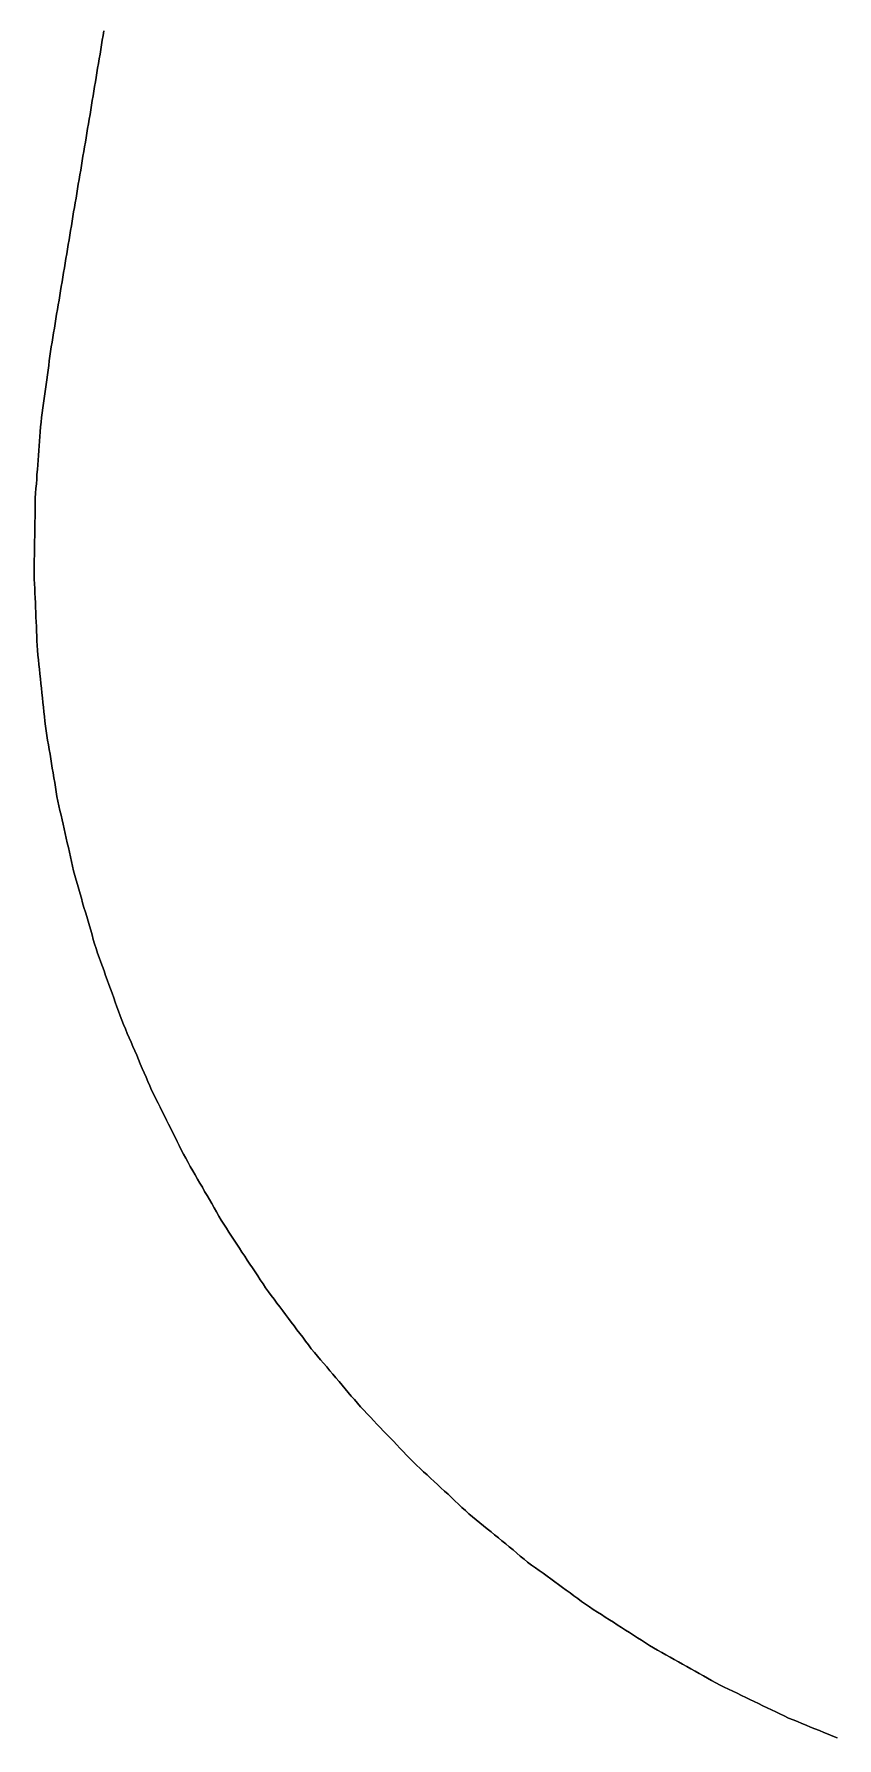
# Model space of a CAD drawing. Header units: millimetres. Extents: x -163 to 163, y 0 to 90.
# Drawn here: x -163.47 to -158.12, y 0.6 to 11.95 of the extents above; entities that cross this region are included whole.
import ezdxf

# ---------------------------------------------------------------- set-up
doc = ezdxf.new("R2010")
doc.units = ezdxf.units.MM

msp = doc.modelspace()

# ---------------------------------------------------------------- linework, layer by layer
for points in [[(-163.006, 11.967), (-163.011, 11.936), (-163.016, 11.905), (-163.021, 11.874), (-163.026, 11.843), (-163.031, 11.812), (-163.036, 11.781), (-163.042, 11.75), (-163.047, 11.719), (-163.052, 11.688), (-163.057, 11.657), (-163.062, 11.627), (-163.067, 11.596), (-163.073, 11.565), (-163.078, 11.534), (-163.083, 11.503), (-163.088, 11.472), (-163.093, 11.441), (-163.098, 11.41), (-163.103, 11.379), (-163.109, 11.348), (-163.114, 11.317), (-163.119, 11.286), (-163.124, 11.255), (-163.129, 11.225), (-163.134, 11.194), (-163.14, 11.163), (-163.145, 11.132), (-163.15, 11.101), (-163.155, 11.07), (-163.16, 11.039), (-163.165, 11.008), (-163.17, 10.977), (-163.176, 10.946), (-163.181, 10.915), (-163.186, 10.884), (-163.191, 10.853), (-163.196, 10.823), (-163.201, 10.792), (-163.207, 10.761), (-163.212, 10.73), (-163.217, 10.699), (-163.222, 10.668), (-163.227, 10.637), (-163.232, 10.606), (-163.237, 10.575), (-163.243, 10.544), (-163.248, 10.513), (-163.253, 10.482), (-163.258, 10.451), (-163.263, 10.421), (-163.268, 10.39), (-163.274, 10.359), (-163.279, 10.328), (-163.284, 10.297), (-163.289, 10.266), (-163.294, 10.235), (-163.299, 10.204), (-163.304, 10.173), (-163.31, 10.142), (-163.315, 10.111), (-163.32, 10.08), (-163.325, 10.049), (-163.33, 10.019), (-163.335, 9.988), (-163.341, 9.957), (-163.346, 9.926), (-163.351, 9.895), (-163.356, 9.864), (-163.351, 9.895), (-163.346, 9.926), (-163.341, 9.957), (-163.335, 9.988), (-163.33, 10.019), (-163.325, 10.049), (-163.32, 10.08), (-163.315, 10.111), (-163.31, 10.142), (-163.304, 10.173), (-163.299, 10.204), (-163.294, 10.235), (-163.289, 10.266), (-163.284, 10.297), (-163.279, 10.328), (-163.274, 10.359), (-163.268, 10.39), (-163.263, 10.421), (-163.258, 10.451), (-163.253, 10.482), (-163.248, 10.513), (-163.243, 10.544), (-163.237, 10.575), (-163.232, 10.606), (-163.227, 10.637), (-163.222, 10.668), (-163.217, 10.699), (-163.212, 10.73), (-163.207, 10.761), (-163.201, 10.792), (-163.196, 10.823), (-163.191, 10.853), (-163.186, 10.884), (-163.181, 10.915), (-163.176, 10.946), (-163.17, 10.977), (-163.165, 11.008), (-163.16, 11.039), (-163.155, 11.07), (-163.15, 11.101), (-163.145, 11.132), (-163.14, 11.163), (-163.134, 11.194), (-163.129, 11.225), (-163.124, 11.255), (-163.119, 11.286), (-163.114, 11.317), (-163.109, 11.348), (-163.103, 11.379), (-163.098, 11.41), (-163.093, 11.441), (-163.088, 11.472), (-163.083, 11.503), (-163.078, 11.534), (-163.073, 11.565), (-163.067, 11.596), (-163.062, 11.627), (-163.057, 11.657), (-163.052, 11.688), (-163.047, 11.719), (-163.042, 11.75), (-163.036, 11.781), (-163.031, 11.812), (-163.026, 11.843), (-163.021, 11.874), (-163.016, 11.905), (-163.011, 11.936), (-163.006, 11.967)], [(-158.124, 0.601), (-158.153, 0.613), (-158.183, 0.625), (-158.212, 0.637), (-158.241, 0.649), (-158.271, 0.661), (-158.3, 0.673), (-158.329, 0.685), (-158.359, 0.697), (-158.388, 0.709), (-158.417, 0.721), (-158.447, 0.733), (-158.475, 0.747), (-158.504, 0.76), (-158.532, 0.774), (-158.561, 0.788), (-158.589, 0.802), (-158.618, 0.815), (-158.647, 0.829), (-158.675, 0.843), (-158.704, 0.857), (-158.732, 0.87), (-158.761, 0.884), (-158.789, 0.898), (-158.818, 0.912), (-158.846, 0.925), (-158.875, 0.939), (-158.903, 0.953), (-158.931, 0.968), (-158.959, 0.984), (-158.986, 0.999), (-159.014, 1.015), (-159.042, 1.03), (-159.069, 1.046), (-159.097, 1.061), (-159.125, 1.076), (-159.153, 1.092), (-159.18, 1.107), (-159.208, 1.123), (-159.236, 1.138), (-159.263, 1.154), (-159.291, 1.169), (-159.319, 1.184), (-159.346, 1.2), (-159.373, 1.217), (-159.4, 1.234), (-159.426, 1.251), (-159.453, 1.268), (-159.48, 1.285), (-159.506, 1.302), (-159.533, 1.319), (-159.56, 1.336), (-159.587, 1.353), (-159.613, 1.371), (-159.64, 1.388), (-159.667, 1.405), (-159.693, 1.422), (-159.72, 1.439), (-159.747, 1.456), (-159.773, 1.473), (-159.799, 1.492), (-159.825, 1.51), (-159.85, 1.529), (-159.876, 1.547), (-159.902, 1.566), (-159.927, 1.585), (-159.953, 1.603), (-159.979, 1.622), (-160.004, 1.641), (-160.03, 1.659), (-160.055, 1.678), (-160.081, 1.697), (-160.107, 1.715), (-160.132, 1.734), (-160.158, 1.752), (-160.184, 1.771), (-160.208, 1.791), (-160.233, 1.811), (-160.257, 1.831), (-160.281, 1.852), (-160.306, 1.872), (-160.33, 1.892), (-160.355, 1.912), (-160.379, 1.932), (-160.404, 1.952), (-160.428, 1.972), (-160.453, 1.992), (-160.477, 2.013), (-160.502, 2.033), (-160.526, 2.053), (-160.551, 2.073), (-160.575, 2.093), (-160.598, 2.115), (-160.622, 2.136), (-160.645, 2.158), (-160.668, 2.179), (-160.691, 2.201), (-160.714, 2.223), (-160.738, 2.244), (-160.761, 2.266), (-160.784, 2.287), (-160.807, 2.309), (-160.831, 2.33), (-160.854, 2.352), (-160.877, 2.373), (-160.9, 2.395), (-160.923, 2.417), (-160.947, 2.438), (-160.969, 2.461), (-160.99, 2.484), (-161.012, 2.507), (-161.034, 2.53), (-161.056, 2.553), (-161.078, 2.576), (-161.1, 2.598), (-161.122, 2.621), (-161.144, 2.644), (-161.166, 2.667), (-161.188, 2.69), (-161.209, 2.713), (-161.231, 2.736), (-161.253, 2.759), (-161.275, 2.782), (-161.297, 2.805), (-161.317, 2.829), (-161.338, 2.853), (-161.358, 2.877), (-161.379, 2.901), (-161.399, 2.926), (-161.42, 2.95), (-161.44, 2.974), (-161.461, 2.998), (-161.481, 3.022), (-161.502, 3.046), (-161.522, 3.071), (-161.543, 3.095), (-161.563, 3.119), (-161.584, 3.143), (-161.604, 3.167), (-161.625, 3.192), (-161.644, 3.217), (-161.663, 3.242), (-161.682, 3.268), (-161.701, 3.293), (-161.72, 3.318), (-161.739, 3.344), (-161.758, 3.369), (-161.777, 3.394), (-161.796, 3.42), (-161.815, 3.445), (-161.834, 3.471), (-161.853, 3.496), (-161.872, 3.521), (-161.891, 3.547), (-161.91, 3.572), (-161.929, 3.597), (-161.946, 3.624), (-161.964, 3.65), (-161.981, 3.677), (-161.998, 3.703), (-162.016, 3.73), (-162.033, 3.756), (-162.051, 3.782), (-162.068, 3.809), (-162.086, 3.835), (-162.103, 3.862), (-162.121, 3.888), (-162.138, 3.915), (-162.156, 3.941), (-162.173, 3.968), (-162.19, 3.994), (-162.208, 4.021), (-162.224, 4.048), (-162.24, 4.075), (-162.255, 4.103), (-162.271, 4.13), (-162.287, 4.158), (-162.303, 4.185), (-162.319, 4.213), (-162.335, 4.24), (-162.35, 4.268), (-162.366, 4.295), (-162.382, 4.322), (-162.398, 4.35), (-162.414, 4.377), (-162.43, 4.405), (-162.445, 4.432), (-162.461, 4.46), (-162.475, 4.488), (-162.49, 4.516), (-162.504, 4.545), (-162.518, 4.573), (-162.532, 4.601), (-162.546, 4.63), (-162.56, 4.658), (-162.575, 4.687), (-162.589, 4.715), (-162.603, 4.743), (-162.617, 4.772), (-162.631, 4.8), (-162.645, 4.828), (-162.66, 4.857), (-162.674, 4.885), (-162.688, 4.913), (-162.7, 4.942), (-162.713, 4.972), (-162.725, 5.001), (-162.738, 5.03), (-162.75, 5.059), (-162.763, 5.088), (-162.775, 5.117), (-162.787, 5.146), (-162.8, 5.176), (-162.812, 5.205), (-162.825, 5.234), (-162.837, 5.263), (-162.85, 5.292), (-162.862, 5.321), (-162.874, 5.35), (-162.887, 5.38), (-162.898, 5.409), (-162.908, 5.439), (-162.919, 5.469), (-162.93, 5.499), (-162.94, 5.529), (-162.951, 5.559), (-162.962, 5.588), (-162.972, 5.618), (-162.983, 5.648), (-162.994, 5.678), (-163.004, 5.708), (-163.015, 5.738), (-163.026, 5.767), (-163.036, 5.797), (-163.047, 5.827), (-163.058, 5.857), (-163.067, 5.887), (-163.076, 5.918), (-163.084, 5.948), (-163.093, 5.979), (-163.102, 6.009), (-163.111, 6.039), (-163.12, 6.07), (-163.129, 6.1), (-163.138, 6.131), (-163.147, 6.161), (-163.155, 6.192), (-163.164, 6.222), (-163.173, 6.252), (-163.182, 6.283), (-163.191, 6.313), (-163.2, 6.344), (-163.207, 6.375), (-163.214, 6.405), (-163.221, 6.436), (-163.228, 6.467), (-163.235, 6.498), (-163.242, 6.529), (-163.249, 6.56), (-163.256, 6.591), (-163.263, 6.622), (-163.27, 6.653), (-163.277, 6.684), (-163.284, 6.714), (-163.291, 6.745), (-163.298, 6.776), (-163.305, 6.807), (-163.312, 6.838), (-163.318, 6.869), (-163.323, 6.901), (-163.328, 6.932), (-163.333, 6.963), (-163.338, 6.994), (-163.343, 7.026), (-163.349, 7.057), (-163.354, 7.088), (-163.359, 7.119), (-163.364, 7.151), (-163.369, 7.182), (-163.374, 7.213), (-163.38, 7.244), (-163.385, 7.276), (-163.39, 7.307), (-163.395, 7.338), (-163.398, 7.37), (-163.402, 7.401), (-163.405, 7.433), (-163.408, 7.464), (-163.412, 7.496), (-163.415, 7.527), (-163.418, 7.559), (-163.422, 7.59), (-163.425, 7.622), (-163.428, 7.653), (-163.431, 7.685), (-163.435, 7.716), (-163.438, 7.748), (-163.441, 7.779), (-163.445, 7.811), (-163.448, 7.843), (-163.449, 7.874), (-163.451, 7.906), (-163.452, 7.937), (-163.454, 7.969), (-163.455, 8.001), (-163.456, 8.032), (-163.458, 8.064), (-163.459, 8.096), (-163.461, 8.127), (-163.462, 8.159), (-163.463, 8.191), (-163.465, 8.222), (-163.466, 8.254), (-163.468, 8.286), (-163.469, 8.317), (-163.47, 8.349), (-163.47, 8.381), (-163.469, 8.412), (-163.469, 8.444), (-163.468, 8.476), (-163.468, 8.507), (-163.467, 8.539), (-163.467, 8.571), (-163.466, 8.602), (-163.466, 8.634), (-163.465, 8.666), (-163.465, 8.698), (-163.464, 8.729), (-163.464, 8.761), (-163.464, 8.793), (-163.463, 8.824), (-163.463, 8.856), (-163.46, 8.888), (-163.458, 8.919), (-163.455, 8.951), (-163.453, 8.982), (-163.451, 9.014), (-163.448, 9.046), (-163.446, 9.077), (-163.443, 9.109), (-163.441, 9.14), (-163.439, 9.172), (-163.436, 9.204), (-163.434, 9.235), (-163.432, 9.267), (-163.429, 9.298), (-163.427, 9.33), (-163.424, 9.362), (-163.42, 9.393), (-163.416, 9.424), (-163.412, 9.456), (-163.407, 9.487), (-163.403, 9.519), (-163.399, 9.55), (-163.394, 9.581), (-163.39, 9.613), (-163.386, 9.644), (-163.382, 9.676), (-163.377, 9.707), (-163.373, 9.738), (-163.369, 9.77), (-163.365, 9.801), (-163.36, 9.833), (-163.356, 9.864), (-163.36, 9.833), (-163.365, 9.801), (-163.369, 9.77), (-163.373, 9.738), (-163.377, 9.707), (-163.382, 9.676), (-163.386, 9.644), (-163.39, 9.613), (-163.394, 9.581), (-163.399, 9.55), (-163.403, 9.519), (-163.407, 9.487), (-163.412, 9.456), (-163.416, 9.424), (-163.42, 9.393), (-163.424, 9.362), (-163.427, 9.33), (-163.429, 9.298), (-163.432, 9.267), (-163.434, 9.235), (-163.436, 9.204), (-163.439, 9.172), (-163.441, 9.14), (-163.443, 9.109), (-163.446, 9.077), (-163.448, 9.046), (-163.451, 9.014), (-163.453, 8.982), (-163.455, 8.951), (-163.458, 8.919), (-163.46, 8.888), (-163.463, 8.856), (-163.463, 8.824), (-163.464, 8.793), (-163.464, 8.761), (-163.464, 8.729), (-163.465, 8.698), (-163.465, 8.666), (-163.466, 8.634), (-163.466, 8.602), (-163.467, 8.571), (-163.467, 8.539), (-163.468, 8.507), (-163.468, 8.476), (-163.469, 8.444), (-163.469, 8.412), (-163.47, 8.381), (-163.47, 8.349), (-163.469, 8.317), (-163.468, 8.286), (-163.466, 8.254), (-163.465, 8.222), (-163.463, 8.191), (-163.462, 8.159), (-163.461, 8.127), (-163.459, 8.096), (-163.458, 8.064), (-163.456, 8.032), (-163.455, 8.001), (-163.454, 7.969), (-163.452, 7.937), (-163.451, 7.906), (-163.449, 7.874), (-163.448, 7.843), (-163.445, 7.811), (-163.441, 7.779), (-163.438, 7.748), (-163.435, 7.716), (-163.431, 7.685), (-163.428, 7.653), (-163.425, 7.622), (-163.422, 7.59), (-163.418, 7.559), (-163.415, 7.527), (-163.412, 7.496), (-163.408, 7.464), (-163.405, 7.433), (-163.402, 7.401), (-163.398, 7.37), (-163.395, 7.338), (-163.39, 7.307), (-163.385, 7.276), (-163.38, 7.244), (-163.374, 7.213), (-163.369, 7.182), (-163.364, 7.151), (-163.359, 7.119), (-163.354, 7.088), (-163.349, 7.057), (-163.343, 7.026), (-163.338, 6.994), (-163.333, 6.963), (-163.328, 6.932), (-163.323, 6.901), (-163.318, 6.869), (-163.312, 6.838), (-163.305, 6.807), (-163.298, 6.776), (-163.291, 6.745), (-163.284, 6.714), (-163.277, 6.684), (-163.27, 6.653), (-163.263, 6.622), (-163.256, 6.591), (-163.249, 6.56), (-163.242, 6.529), (-163.235, 6.498), (-163.228, 6.467), (-163.221, 6.436), (-163.214, 6.405), (-163.207, 6.375), (-163.2, 6.344), (-163.191, 6.313), (-163.182, 6.283), (-163.173, 6.252), (-163.164, 6.222), (-163.155, 6.192), (-163.147, 6.161), (-163.138, 6.131), (-163.129, 6.1), (-163.12, 6.07), (-163.111, 6.039), (-163.102, 6.009), (-163.093, 5.979), (-163.084, 5.948), (-163.076, 5.918), (-163.067, 5.887), (-163.058, 5.857), (-163.047, 5.827), (-163.036, 5.797), (-163.026, 5.767), (-163.015, 5.738), (-163.004, 5.708), (-162.994, 5.678), (-162.983, 5.648), (-162.972, 5.618), (-162.962, 5.588), (-162.951, 5.559), (-162.94, 5.529), (-162.93, 5.499), (-162.919, 5.469), (-162.908, 5.439), (-162.898, 5.409), (-162.887, 5.38), (-162.874, 5.35), (-162.862, 5.321), (-162.85, 5.292), (-162.837, 5.263), (-162.825, 5.234), (-162.812, 5.205), (-162.8, 5.176), (-162.787, 5.146), (-162.775, 5.117), (-162.763, 5.088), (-162.75, 5.059), (-162.738, 5.03), (-162.725, 5.001), (-162.713, 4.972), (-162.7, 4.942), (-162.688, 4.913), (-162.674, 4.885), (-162.66, 4.857), (-162.645, 4.828), (-162.631, 4.8), (-162.617, 4.772), (-162.603, 4.743), (-162.589, 4.715), (-162.575, 4.687), (-162.56, 4.658), (-162.546, 4.63), (-162.532, 4.601), (-162.518, 4.573), (-162.504, 4.545), (-162.49, 4.516), (-162.475, 4.488), (-162.461, 4.46), (-162.445, 4.432), (-162.43, 4.405), (-162.414, 4.377), (-162.398, 4.35), (-162.382, 4.322), (-162.366, 4.295), (-162.35, 4.268), (-162.335, 4.24), (-162.319, 4.213), (-162.303, 4.185), (-162.287, 4.158), (-162.271, 4.13), (-162.255, 4.103), (-162.24, 4.075), (-162.224, 4.048), (-162.208, 4.021), (-162.19, 3.994), (-162.173, 3.968), (-162.156, 3.941), (-162.138, 3.915), (-162.121, 3.888), (-162.103, 3.862), (-162.086, 3.835), (-162.068, 3.809), (-162.051, 3.782), (-162.033, 3.756), (-162.016, 3.73), (-161.998, 3.703), (-161.981, 3.677), (-161.964, 3.65), (-161.946, 3.624), (-161.929, 3.597), (-161.91, 3.572), (-161.891, 3.547), (-161.872, 3.521), (-161.853, 3.496), (-161.834, 3.471), (-161.815, 3.445), (-161.796, 3.42), (-161.777, 3.394), (-161.758, 3.369), (-161.739, 3.344), (-161.72, 3.318), (-161.701, 3.293), (-161.682, 3.268), (-161.663, 3.242), (-161.644, 3.217), (-161.625, 3.192), (-161.604, 3.167), (-161.584, 3.143), (-161.563, 3.119), (-161.543, 3.095), (-161.522, 3.071), (-161.502, 3.046), (-161.481, 3.022), (-161.461, 2.998), (-161.44, 2.974), (-161.42, 2.95), (-161.399, 2.926), (-161.379, 2.901), (-161.358, 2.877), (-161.338, 2.853), (-161.317, 2.829), (-161.297, 2.805), (-161.275, 2.782), (-161.253, 2.759), (-161.231, 2.736), (-161.209, 2.713), (-161.188, 2.69), (-161.166, 2.667), (-161.144, 2.644), (-161.122, 2.621), (-161.1, 2.598), (-161.078, 2.576), (-161.056, 2.553), (-161.034, 2.53), (-161.012, 2.507), (-160.99, 2.484), (-160.969, 2.461), (-160.947, 2.438), (-160.923, 2.417), (-160.9, 2.395), (-160.877, 2.373), (-160.854, 2.352), (-160.831, 2.33), (-160.807, 2.309), (-160.784, 2.287), (-160.761, 2.266), (-160.738, 2.244), (-160.714, 2.223), (-160.691, 2.201), (-160.668, 2.179), (-160.645, 2.158), (-160.622, 2.136), (-160.598, 2.115), (-160.575, 2.093), (-160.551, 2.073), (-160.526, 2.053), (-160.502, 2.033), (-160.477, 2.013), (-160.453, 1.992), (-160.428, 1.972), (-160.404, 1.952), (-160.379, 1.932), (-160.355, 1.912), (-160.33, 1.892), (-160.306, 1.872), (-160.281, 1.852), (-160.257, 1.831), (-160.233, 1.811), (-160.208, 1.791), (-160.184, 1.771), (-160.158, 1.752), (-160.132, 1.734), (-160.107, 1.715), (-160.081, 1.697), (-160.055, 1.678), (-160.03, 1.659), (-160.004, 1.641), (-159.979, 1.622), (-159.953, 1.603), (-159.927, 1.585), (-159.902, 1.566), (-159.876, 1.547), (-159.85, 1.529), (-159.825, 1.51), (-159.799, 1.492), (-159.773, 1.473), (-159.747, 1.456), (-159.72, 1.439), (-159.693, 1.422), (-159.667, 1.405), (-159.64, 1.388), (-159.613, 1.371), (-159.587, 1.353), (-159.56, 1.336), (-159.533, 1.319), (-159.506, 1.302), (-159.48, 1.285), (-159.453, 1.268), (-159.426, 1.251), (-159.4, 1.234), (-159.373, 1.217), (-159.346, 1.2), (-159.319, 1.184), (-159.291, 1.169), (-159.263, 1.154), (-159.236, 1.138), (-159.208, 1.123), (-159.18, 1.107), (-159.153, 1.092), (-159.125, 1.076), (-159.097, 1.061), (-159.069, 1.046), (-159.042, 1.03), (-159.014, 1.015), (-158.986, 0.999), (-158.959, 0.984), (-158.931, 0.968), (-158.903, 0.953), (-158.875, 0.939), (-158.846, 0.925), (-158.818, 0.912), (-158.789, 0.898), (-158.761, 0.884), (-158.732, 0.87), (-158.704, 0.857), (-158.675, 0.843), (-158.647, 0.829), (-158.618, 0.815), (-158.589, 0.802), (-158.561, 0.788), (-158.532, 0.774), (-158.504, 0.76), (-158.475, 0.747), (-158.447, 0.733), (-158.417, 0.721), (-158.388, 0.709), (-158.359, 0.697), (-158.329, 0.685), (-158.3, 0.673), (-158.271, 0.661), (-158.241, 0.649), (-158.212, 0.637), (-158.183, 0.625), (-158.153, 0.613), (-158.124, 0.601)]]:
    msp.add_lwpolyline(points)

doc.saveas('drawing.dxf')
